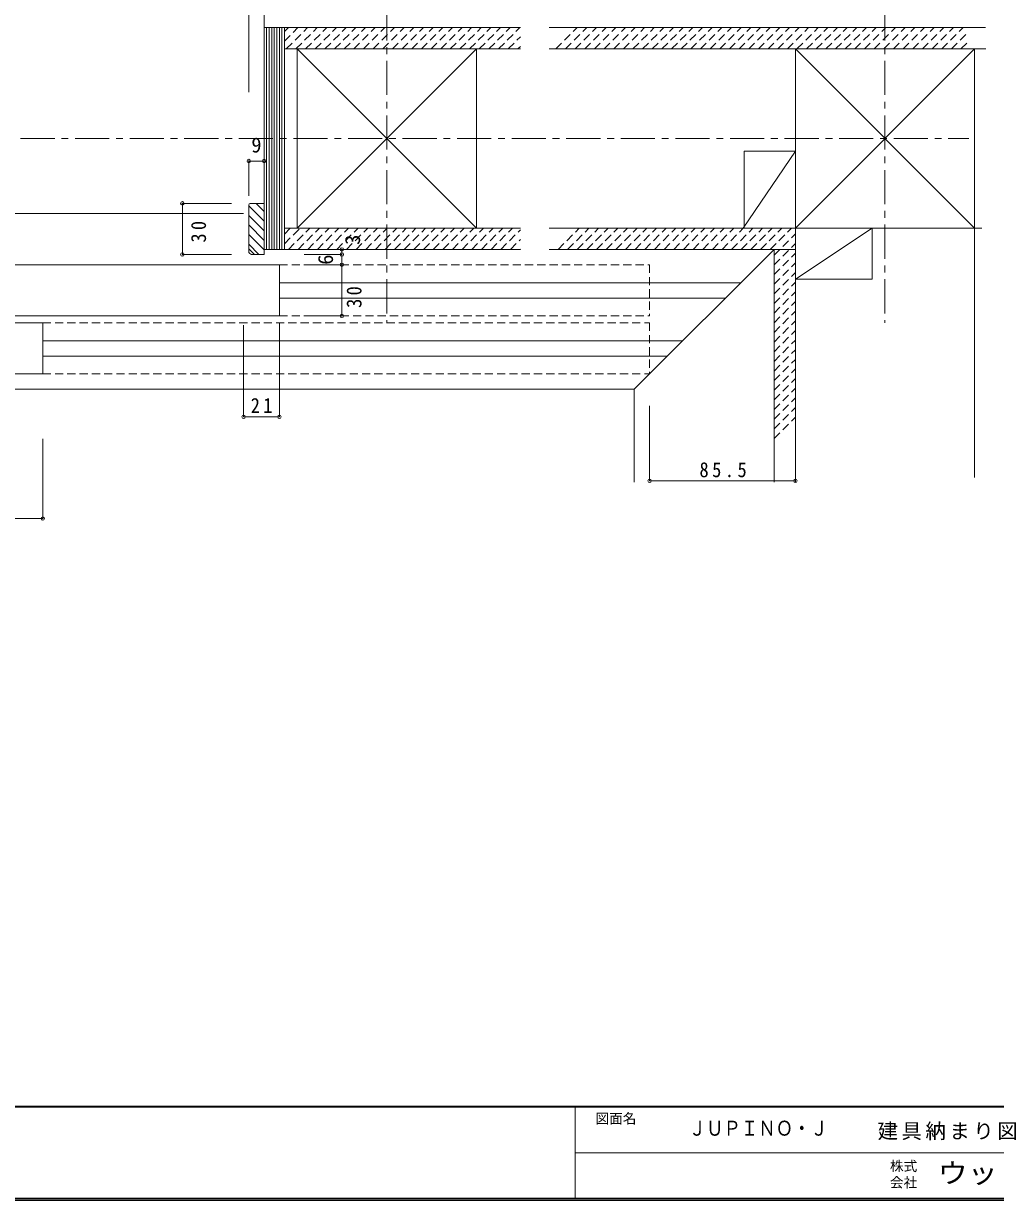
# Model space of a CAD drawing. Units: millimetres at full size, sheet at 1:4; details may follow other scales. Extents: x -800 to 760, y -574 to 557.
# Drawn here: x -343 to 227, y -561 to 129 of the extents above; entities that cross this region are included whole.
import ezdxf
from ezdxf.enums import TextEntityAlignment as Align

# ---------------------------------------------------------------- set-up
doc = ezdxf.new("R2010")
doc.units = ezdxf.units.MM
doc.header["$LTSCALE"] = 4
doc.header["$PDMODE"] = 32
doc.header["$PDSIZE"] = 2
doc.linetypes.add('CHAIN1', pattern=[8, 5, -1, 1, -1])
doc.linetypes.add('DASHED1', pattern=[1.8, 1.2, -0.6])
for name, color, linetype, lineweight in [('0-1_通り芯', 3, 'CHAIN1', 9), ('0-3_仕上', 7, 'Continuous', 9), ('0-A_文字', 3, 'Continuous', 9), ('0-B_寸法', 3, 'Continuous', 9), ('0-E', 7, 'DASHED1', 9), ('F-1_F-1ﾚｲﾔ', 6, 'Continuous', 9)]:
    doc.layers.add(name, color=color, linetype=linetype, lineweight=lineweight)
doc.layers.add('F-A_F-Aﾚｲﾔ', color=7, linetype='Continuous')
doc.styles.add('HG明朝B', font='')
doc.styles.add('ＭＳ ゴシック', font='')
doc.styles.get('HG明朝B').set_extended_font_data('HG明朝B')
doc.styles.get('ＭＳ ゴシック').set_extended_font_data('MS Gothic')

msp = doc.modelspace()

# ---------------------------------------------------------------- linework, layer by layer
at = {"layer": '0-1_通り芯'}
msp.add_line((-130.324, 171.408), (-130.324, -46.068), dxfattribs=at)
at = {"layer": '0-3_仕上'}
for p, q in [((-182.824, 114.383), (-182.824, 9.383)), ((109.239, 114.383), (109.239, -139.518)), ((14.739, -85.117), (96.739, -3.117)), ((96.739, -3.117), (96.739, -139.518)), ((-193.324, -12.117), (-193.324, -42.117)), ((-332.098, -46.117), (-531.871, -46.117)), ((-332.098, -56.617), (43.239, -56.617)), ((-332.098, -65.617), (34.239, -65.617)), ((-332.098, -76.117), (-531.871, -76.117)), ((14.739, -85.117), (14.739, -139.518))]:
    msp.add_line(p, q, dxfattribs=at)
at = {"layer": '0-A_文字', "linetype": 'CHAIN1'}
for p, q in [((161.739, 171.408), (161.739, -46.068)), ((-761.105, 61.883), (210.841, 61.883))]:
    msp.add_line(p, q, dxfattribs=at)
at = {"layer": '0-A_文字'}
for p, q in [((-211.324, 153.785), (-211.324, 88.98)), ((-202.324, 153.785), (-202.324, 119.511)), ((-202.324, 48.708), (-202.324, 28.327)), ((-250.235, 23.883), (-250.235, -6.117)), ((-250.235, 23.883), (-221.436, 23.883)), ((-202.324, 13.519), (-211.324, 22.519)), ((-202.324, 19.176), (-207.031, 23.883)), ((-202.324, 7.862), (-211.324, 16.862)), ((-202.324, 2.205), (-211.324, 11.205)), ((-202.324, -3.451), (-211.324, 5.549)), ((-250.235, -6.117), (-221.436, -6.117)), ((-205.315, -6.117), (-211.324, -0.108)), ((-207.972, -6.117), (-211.324, -2.765)), ((-156.746, -3.117), (-178.899, -3.117)), ((-214.324, -101.246), (-214.324, -47.603)), ((-193.324, -101.246), (-193.324, -46.117)), ((-214.324, -101.246), (-193.324, -101.246))]:
    msp.add_line(p, q, dxfattribs=at)
at = {"layer": '0-A_文字', "color": 7}
for p, q in [((-202.324, 126.883), (-202.324, -6.117)), ((-202.324, 126.883), (-51.978, 126.883)), ((-200.824, 126.883), (-200.824, -3.117)), ((-199.324, 126.883), (-199.324, -3.117)), ((-197.824, 126.883), (-197.824, -3.117)), ((-196.324, 126.883), (-196.324, -3.117)), ((-194.824, 126.883), (-194.824, -3.117)), ((-193.324, 126.883), (-193.324, -3.117)), ((-191.824, 126.883), (-191.824, -3.117)), ((-190.324, 126.883), (-190.324, -3.117)), ((-35.161, 126.883), (220.657, 126.883)), ((-190.324, 114.383), (-51.978, 114.383)), ((-182.824, 114.383), (-77.824, 9.383)), ((-77.824, 114.383), (-77.824, 9.383)), ((-35.161, 114.383), (220.85, 114.383)), ((109.239, 114.383), (214.239, 9.383)), ((214.239, 114.383), (214.239, -136.926)), ((-211.324, 22.883), (-211.324, -4.117)), ((-202.324, 23.883), (-210.386, 23.883)), ((-214.324, 17.883), (-510.871, 17.883)), ((-190.324, 9.383), (-51.978, 9.383)), ((-35.161, 9.383), (218.535, 9.383)), ((-202.324, -6.117), (-209.891, -6.117)), ((-202.324, -3.117), (-190.324, -3.117)), ((-190.324, -3.117), (-51.978, -3.117)), ((-35.161, -3.117), (109.239, -3.117)), ((-193.324, -12.117), (-402.098, -12.117)), ((-193.324, -22.617), (77.239, -22.617)), ((-193.324, -31.617), (68.239, -31.617)), ((-193.324, -42.117), (-402.098, -42.117)), ((-332.098, -76.117), (-332.098, -46.117)), ((-522.871, -85.117), (14.739, -85.117))]:
    msp.add_line(p, q, dxfattribs=at)
at = {"layer": '0-A_文字', "linetype": 'DASHED1'}
for p, q in [((-190.324, 118.985), (-182.427, 126.883)), ((-190.324, 124.642), (-188.084, 126.883)), ((-189.27, 114.383), (-176.77, 126.883)), ((-183.613, 114.383), (-171.113, 126.883)), ((-177.956, 114.383), (-165.457, 126.883)), ((-172.3, 114.383), (-159.8, 126.883)), ((-166.643, 114.383), (-154.143, 126.883)), ((-160.986, 114.383), (-148.486, 126.883)), ((-155.329, 114.383), (-142.829, 126.883)), ((-149.672, 114.383), (-137.172, 126.883)), ((-144.015, 114.383), (-131.515, 126.883)), ((-138.358, 114.383), (-125.859, 126.883)), ((-132.702, 114.383), (-120.202, 126.883)), ((-127.045, 114.383), (-114.545, 126.883)), ((-121.388, 114.383), (-108.888, 126.883)), ((-115.731, 114.383), (-103.231, 126.883)), ((-110.074, 114.383), (-97.574, 126.883)), ((-104.417, 114.383), (-91.917, 126.883)), ((-98.76, 114.383), (-86.261, 126.883)), ((-93.104, 114.383), (-80.604, 126.883)), ((-87.447, 114.383), (-74.947, 126.883)), ((-81.79, 114.383), (-69.29, 126.883)), ((-76.133, 114.383), (-63.633, 126.883)), ((-70.476, 114.383), (-57.976, 126.883)), ((-64.819, 114.383), (-52.319, 126.883)), ((-31.259, 114.383), (-18.759, 126.883)), ((-25.602, 114.383), (-13.102, 126.883)), ((-19.945, 114.383), (-7.445, 126.883)), ((-14.288, 114.383), (-1.788, 126.883)), ((-8.631, 114.383), (3.869, 126.883)), ((-2.975, 114.383), (9.525, 126.883)), ((2.682, 114.383), (15.182, 126.883)), ((8.339, 114.383), (20.839, 126.883)), ((13.996, 114.383), (26.496, 126.883)), ((19.653, 114.383), (32.153, 126.883)), ((25.31, 114.383), (37.81, 126.883)), ((30.967, 114.383), (43.466, 126.883)), ((36.623, 114.383), (49.123, 126.883)), ((42.28, 114.383), (54.78, 126.883)), ((47.937, 114.383), (60.437, 126.883)), ((53.594, 114.383), (66.094, 126.883)), ((59.251, 114.383), (71.751, 126.883)), ((64.908, 114.383), (77.408, 126.883)), ((70.564, 114.383), (83.064, 126.883)), ((76.221, 114.383), (88.721, 126.883)), ((81.878, 114.383), (94.378, 126.883)), ((87.535, 114.383), (100.035, 126.883)), ((93.192, 114.383), (105.692, 126.883)), ((98.849, 114.383), (111.349, 126.883)), ((104.506, 114.383), (117.006, 126.883)), ((110.162, 114.383), (122.662, 126.883)), ((115.819, 114.383), (128.319, 126.883)), ((121.476, 114.383), (133.976, 126.883)), ((127.133, 114.383), (139.633, 126.883)), ((132.79, 114.383), (145.29, 126.883)), ((138.447, 114.383), (150.947, 126.883)), ((144.104, 114.383), (156.604, 126.883)), ((149.76, 114.383), (162.26, 126.883)), ((155.417, 114.383), (167.917, 126.883)), ((161.074, 114.383), (173.574, 126.883)), ((166.731, 114.383), (179.231, 126.883)), ((172.388, 114.383), (184.888, 126.883)), ((178.045, 114.383), (190.545, 126.883)), ((183.702, 114.383), (196.202, 126.883)), ((189.358, 114.383), (201.858, 126.883)), ((195.015, 114.383), (207.515, 126.883)), ((200.672, 114.383), (210.841, 124.552)), ((-59.162, 114.383), (-51.978, 121.567)), ((206.329, 114.383), (210.841, 118.895)), ((-53.506, 114.383), (-51.978, 115.91)), ((-190.324, 0.191), (-181.133, 9.383)), ((-190.324, 5.848), (-186.79, 9.383)), ((-187.976, -3.117), (-175.476, 9.383)), ((-182.319, -3.117), (-169.819, 9.383)), ((-176.663, -3.117), (-164.162, 9.383)), ((-171.006, -3.117), (-158.506, 9.383)), ((-165.349, -3.117), (-152.849, 9.383)), ((-159.692, -3.117), (-147.192, 9.383)), ((-154.035, -3.117), (-141.535, 9.383)), ((-148.378, -3.117), (-135.878, 9.383)), ((-142.721, -3.117), (-130.221, 9.383)), ((-137.065, -3.117), (-124.564, 9.383)), ((-131.408, -3.117), (-118.908, 9.383)), ((-125.751, -3.117), (-113.251, 9.383)), ((-120.094, -3.117), (-107.594, 9.383)), ((-114.437, -3.117), (-101.937, 9.383)), ((-108.78, -3.117), (-96.28, 9.383)), ((-103.123, -3.117), (-90.623, 9.383)), ((-97.467, -3.117), (-84.967, 9.383)), ((-91.81, -3.117), (-79.31, 9.383)), ((-86.153, -3.117), (-73.653, 9.383)), ((-80.496, -3.117), (-67.996, 9.383)), ((-74.839, -3.117), (-62.339, 9.383)), ((-69.182, -3.117), (-56.682, 9.383)), ((-63.525, -3.117), (-51.978, 8.43)), ((-29.965, -3.117), (-17.465, 9.383)), ((-24.308, -3.117), (-11.808, 9.383)), ((-18.651, -3.117), (-6.151, 9.383)), ((-12.994, -3.117), (-0.494, 9.383)), ((-7.338, -3.117), (5.162, 9.383)), ((-1.681, -3.117), (10.819, 9.383)), ((3.976, -3.117), (16.476, 9.383)), ((9.633, -3.117), (22.133, 9.383)), ((15.29, -3.117), (27.79, 9.383)), ((20.947, -3.117), (33.447, 9.383)), ((26.604, -3.117), (39.104, 9.383)), ((32.26, -3.117), (44.76, 9.383)), ((37.917, -3.117), (50.417, 9.383)), ((43.574, -3.117), (56.074, 9.383)), ((49.231, -3.117), (61.731, 9.383)), ((54.888, -3.117), (67.388, 9.383)), ((60.545, -3.117), (73.045, 9.383)), ((66.202, -3.117), (78.702, 9.383)), ((71.858, -3.117), (84.358, 9.383)), ((77.515, -3.117), (90.015, 9.383)), ((83.172, -3.117), (95.672, 9.383)), ((88.829, -3.117), (101.329, 9.383)), ((94.486, -3.117), (106.986, 9.383)), ((-57.869, -3.117), (-51.978, 2.773)), ((96.739, -6.521), (109.239, 5.979)), ((96.739, -12.178), (109.239, 0.322)), ((-52.212, -3.117), (-51.978, -2.884)), ((96.739, -17.835), (109.239, -5.335)), ((96.739, -23.492), (109.239, -10.992)), ((96.739, -29.148), (109.239, -16.648)), ((96.739, -34.805), (109.239, -22.305)), ((96.739, -40.462), (109.239, -27.962)), ((96.739, -46.119), (109.239, -33.619)), ((96.739, -51.776), (109.239, -39.276)), ((96.739, -57.432), (109.239, -44.932)), ((96.739, -63.089), (109.239, -50.589)), ((96.739, -68.747), (109.239, -56.247)), ((96.739, -74.403), (109.239, -61.903)), ((96.739, -80.06), (109.239, -67.56)), ((96.739, -85.717), (109.239, -73.217)), ((96.739, -91.374), (109.239, -78.874)), ((96.739, -97.03), (109.239, -84.53)), ((96.739, -102.687), (109.239, -90.187)), ((96.739, -108.345), (109.239, -95.845)), ((96.739, -114.001), (109.239, -101.501))]:
    msp.add_line(p, q, dxfattribs=at)
at = {"layer": '0-A_文字', "color": 7, "linetype": 'DASHED1'}
for p, q in [((-193.324, -12.117), (23.739, -12.117)), ((-193.324, -42.117), (23.739, -42.117))]:
    msp.add_line(p, q, dxfattribs=at)
at = {"layer": '0-A_文字', "color": 7}
for points in [[(-182.824, 114.383), (-182.824, 9.383), (-77.824, 114.383)], [(109.239, 114.383), (109.239, 9.383), (214.239, 114.383)]]:
    msp.add_lwpolyline(points, dxfattribs=at)
at = {"layer": '0-A_文字'}
for points in [[(-202.324, 48.708), (-211.324, 48.708), (-211.324, 28.327)], [(-156.746, -3.117), (-156.746, -6.117), (-178.899, -6.117)], [(-156.746, -6.117), (-156.746, -12.117), (-178.899, -12.117)], [(-156.746, -12.117), (-156.746, -42.117), (-178.899, -42.117)]]:
    msp.add_lwpolyline(points, dxfattribs=at)
at = {"layer": '0-A_文字', "color": 7}
for centre, radius, start, end in [((-210.324, 22.883), 1, 90, 180), ((-209.324, -4.117), 2, 180, 270)]:
    msp.add_arc(centre, radius, start, end, dxfattribs=at)
at = {"layer": '0-A_文字'}
for p in [(-211.324, 48.708), (-202.324, 48.708), (-250.235, 23.883), (-250.235, -6.117), (-156.746, -3.117), (-156.746, -6.117), (-156.746, -12.117), (-156.746, -42.117), (-214.324, -101.246), (-193.324, -101.246)]:
    msp.add_point(p, dxfattribs=at)
at = {"layer": '0-B_寸法'}
for p, q in [((109.239, 54.383), (78.702, 9.383)), ((154.239, 9.383), (109.239, -20.617)), ((23.739, -138.782), (23.739, -94.796)), ((109.239, -138.782), (109.239, -94.796)), ((-332.098, -160.907), (-332.098, -114.173)), ((23.739, -138.782), (109.239, -138.782)), ((-402.098, -160.907), (-332.098, -160.907))]:
    msp.add_line(p, q, dxfattribs=at)
for points in [[(109.239, 9.383), (109.239, 54.383), (79.239, 54.383), (79.239, 9.383)], [(109.239, 9.383), (154.239, 9.383), (154.239, -20.617), (109.239, -20.617)]]:
    msp.add_lwpolyline(points, close=True, dxfattribs=at)
for p in [(23.739, -138.782), (109.239, -138.782), (-332.098, -160.907)]:
    msp.add_point(p, dxfattribs=at)
at = {"layer": '0-E'}
for p, q in [((23.739, -12.117), (23.739, -42.117)), ((-332.098, -46.117), (23.739, -46.117)), ((23.739, -46.117), (23.739, -76.117)), ((-332.098, -76.117), (23.739, -76.117))]:
    msp.add_line(p, q, dxfattribs=at)
at = {"layer": 'F-1_F-1ﾚｲﾔ'}
for p, q in [((760, -505.333), (-800, -505.333)), ((760, -506), (-800, -506)), ((-20, -506), (-20, -559.333)), ((-20, -532.667), (758.667, -532.667)), ((760, -559.333), (-800, -559.333)), ((760, -560), (-800, -560)), ((760, -560.667), (-800, -560.667))]:
    msp.add_line(p, q, dxfattribs=at)

# ---------------------------------------------------------------- texts
at = {"layer": '0-A_文字', "color": 7, "style": 'ＭＳ ゴシック'}
msp.add_text('9', height=8.798, dxfattribs=at).set_placement((-209.797, 51.032), align=Align.BOTTOM_LEFT)
for s, p in [('3', (-143.413, -0.443)), ('6', (-159.267, -12.1))]:
    msp.add_text(s, height=8.798, rotation=90, dxfattribs=at).set_placement(p, align=Align.BOTTOM_LEFT)
at = {"layer": '0-A_文字', "color": 7, "char_height": 8.798, "attachment_point": 7, "rotation": 90, "style": 'ＭＳ ゴシック'}
for insert in [(-236.235, 0.883), (-145.038, -37.398)]:
    msp.add_mtext('\\T1.36;\\W0.9;30', dxfattribs=dict(at, insert=insert))
at = {"layer": '0-A_文字', "color": 7, "insert": (-210.138, -98.989), "char_height": 8.798, "attachment_point": 7, "style": 'ＭＳ ゴシック'}
msp.add_mtext('\\T1.36;\\W0.9;21', dxfattribs=at)
at = {"layer": '0-B_寸法', "color": 7, "insert": (52.989, -136.782), "char_height": 8.798, "attachment_point": 7, "style": 'ＭＳ ゴシック'}
msp.add_mtext('\\T1.38;\\W0.9;85.5', dxfattribs=at)
at = {"layer": 'F-A_F-Aﾚｲﾔ', "style": 'ＭＳ ゴシック'}
for s, p in [('図面名', (-8, -517.333)), ('株式', (164.666, -545.2)), ('会社', (164.666, -554.8))]:
    msp.add_text(s, height=5.865, dxfattribs=at).set_placement(p, align=Align.BOTTOM_LEFT)
at = {"layer": 'F-A_F-Aﾚｲﾔ'}
for s, height, style, width, p in [('ＪＵＰＩＮＯ・Ｊ', 8.798, 'HG明朝B', 0.85, (46.667, -525.333)), ('ウッドワン・・・', 11.73, 'ＭＳ ゴシック', 1.1, (192.666, -554))]:
    msp.add_text(s, height=height, dxfattribs=dict(at, style=style, width=width)).set_placement(p, align=Align.BOTTOM_LEFT)
at = {"layer": 'F-A_F-Aﾚｲﾔ', "insert": (157.389, -525.333), "char_height": 8.798, "attachment_point": 7, "style": 'ＭＳ ゴシック'}
msp.add_mtext('\\T1.17;建具納まり図', dxfattribs=at)

doc.saveas('drawing.dxf')
